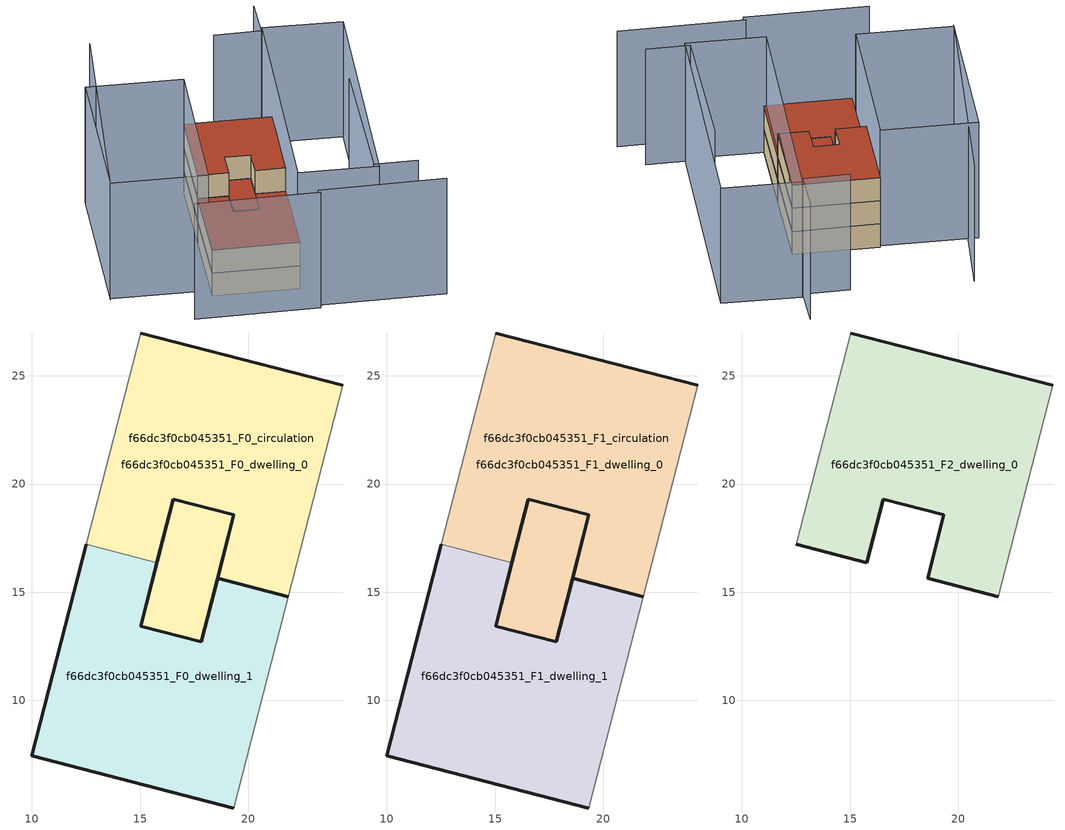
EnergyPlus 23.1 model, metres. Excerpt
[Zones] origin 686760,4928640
f66dc3f0cb045351_F0_dwelling_0
 floor ground (EU_floor_Construction): 19.34,18.58 17.83,12.71 15.03,13.43 15.78,16.36 16.54,19.3 z0; 24.38,24.58 21.85,14.8 18.58,15.64 19.34,18.58 16.54,19.3 15.78,16.36 12.52,17.21 15.04,26.99 z0
 wall outside (EU_wall_Construction): 15.78,16.36 16.54,19.3 19.34,18.58 18.58,15.64 21.85,14.8 / 24.38,24.58 15.04,26.99 z0:3
 wall adiabatic (EU_wall_Construction): 15.04,26.99 12.52,17.21 / 21.85,14.8 24.38,24.58 z0:3
 wall to f66dc3f0cb045351_F0_dwelling_1 (EU_wall_Construction): 12.52,17.21 15.78,16.36 z0:3
f66dc3f0cb045351_F0_dwelling_1
 floor ground (EU_floor_Construction): 21.85,14.8 19.32,5.02 9.99,7.43 12.52,17.21 15.78,16.36 15.25,14.28 15.03,13.43 15.13,13.4 17.83,12.71 18.58,15.64 z0; 19.34,18.58 17.83,12.71 15.13,13.4 15.03,13.43 15.25,14.28 15.78,16.36 16.54,19.3 z0
 wall outside (EU_wall_Construction): 12.52,17.21 9.99,7.43 19.32,5.02 / 21.85,14.8 18.58,15.64 17.83,12.71 15.03,13.43 15.78,16.36 z0:3
 wall adiabatic (EU_wall_Construction): 19.32,5.02 21.85,14.8 z0:3
f66dc3f0cb045351_F0_circulation
 floor ground (EU_floor_Construction): 19.34,18.58 18.58,15.64 17.83,12.71 15.13,13.4 15.03,13.43 15.25,14.28 15.78,16.36 16.54,19.3 z0; 24.38,24.58 21.85,14.8 18.58,15.64 19.34,18.58 16.54,19.3 15.78,16.36 12.52,17.21 15.04,26.99 z0; 21.85,14.8 19.32,5.02 9.99,7.43 12.52,17.21 15.78,16.36 15.25,14.28 15.03,13.43 15.13,13.4 17.83,12.71 18.58,15.64 z0
 wall outside (EU_wall_Construction): 15.03,13.43 17.83,12.71 19.34,18.58 16.54,19.3 15.03,13.43 z0:3
 roof outside (EU_floor_Construction): 19.32,5.02 21.85,14.8 18.58,15.64 17.83,12.71 15.13,13.4 15.03,13.43 15.25,14.28 15.34,14.62 15.78,16.36 12.52,17.21 9.99,7.43 z3
f66dc3f0cb045351_F1_dwelling_0
 floor outside (EU_floor_Construction): 24.38,24.58 21.85,14.8 18.58,15.64 19.34,18.58 16.54,19.3 15.78,16.36 12.52,17.21 15.04,26.99 z3
 floor to f66dc3f0cb045351_F0_dwelling_0 (EU_floor_Construction): 19.34,18.58 17.83,12.71 15.03,13.43 15.78,16.36 16.54,19.3 z3
 wall outside (EU_wall_Construction): 15.78,16.36 16.54,19.3 19.34,18.58 18.58,15.64 21.85,14.8 / 24.38,24.58 15.04,26.99 z3:6
 wall adiabatic (EU_wall_Construction): 15.04,26.99 12.52,17.21 / 21.85,14.8 24.38,24.58 z3:6
 wall to f66dc3f0cb045351_F1_dwelling_1 (EU_wall_Construction): 12.52,17.21 15.78,16.36 z3:6
 roof outside (EU_floor_Construction): 17.83,12.71 19.34,18.58 16.54,19.3 15.78,16.36 15.03,13.43 z6
f66dc3f0cb045351_F1_dwelling_1
 floor to f66dc3f0cb045351_F0_dwelling_1 (EU_floor_Construction): 21.85,14.8 19.32,5.02 9.99,7.43 12.52,17.21 15.78,16.36 15.43,15 15.03,13.43 15.13,13.4 17.83,12.71 18.58,15.64 z3; 19.34,18.58 17.83,12.71 16.5,13.05 15.03,13.43 15.25,14.28 15.78,16.36 16.54,19.3 z3
 wall outside (EU_wall_Construction): 12.52,17.21 9.99,7.43 19.32,5.02 / 21.85,14.8 18.58,15.64 17.83,12.71 15.03,13.43 15.78,16.36 z3:6
 wall adiabatic (EU_wall_Construction): 19.32,5.02 21.85,14.8 z3:6
 roof outside (EU_roof_Construction): 17.83,12.71 19.34,18.58 16.54,19.3 15.78,16.36 15.25,14.28 15.03,13.43 15.13,13.4 z6; 19.32,5.02 21.85,14.8 18.58,15.64 17.83,12.71 15.13,13.4 15.03,13.43 15.25,14.28 15.78,16.36 12.52,17.21 9.99,7.43 z6
f66dc3f0cb045351_F1_circulation
 floor outside (EU_floor_Construction): 21.85,14.8 19.32,5.02 9.99,7.43 12.52,17.21 15.78,16.36 15.25,14.28 15.03,13.43 15.13,13.4 17.83,12.71 18.58,15.64 z3
 floor to f66dc3f0cb045351_F0_circulation (EU_floor_Construction): 19.34,18.58 18.58,15.64 17.83,12.71 15.13,13.4 15.03,13.43 15.25,14.28 15.78,16.36 16.54,19.3 z3; 24.38,24.58 21.85,14.8 18.58,15.64 19.34,18.58 16.54,19.3 15.78,16.36 12.52,17.21 15.04,26.99 z3
 wall outside (EU_wall_Construction): 15.03,13.43 17.83,12.71 19.34,18.58 16.54,19.3 15.03,13.43 z3:6
 roof outside (EU_roof_Construction): 21.85,14.8 24.38,24.58 15.04,26.99 12.52,17.21 15.78,16.36 16.54,19.3 19.34,18.58 18.58,15.64 z6; 17.83,12.71 18.58,15.64 19.34,18.58 16.54,19.3 15.78,16.36 15.25,14.28 15.03,13.43 15.13,13.4 z6; 19.32,5.02 21.85,14.8 18.58,15.64 17.83,12.71 15.13,13.4 15.03,13.43 15.25,14.28 15.78,16.36 12.52,17.21 9.99,7.43 z6
f66dc3f0cb045351_F2_dwelling_0
 floor to f66dc3f0cb045351_F1_dwelling_0 (EU_floor_Construction): 24.38,24.58 21.85,14.8 18.58,15.64 19.34,18.58 16.54,19.3 15.78,16.36 12.52,17.21 15.04,26.99 z6
 wall outside (EU_wall_Construction): 12.52,17.21 15.78,16.36 16.54,19.3 19.34,18.58 18.58,15.64 21.85,14.8 / 24.38,24.58 15.04,26.99 z6:9
 wall adiabatic (EU_wall_Construction): 15.04,26.99 12.52,17.21 / 21.85,14.8 24.38,24.58 z6:9
 roof outside (EU_roof_Construction): 21.85,14.8 24.38,24.58 15.04,26.99 12.52,17.21 15.78,16.36 16.54,19.3 19.34,18.58 18.58,15.64 z9
shading: 19.84,1.23 33.45,-2.16 / 6.52,4.09 19.9,0.71 / 32.04,2.31 27.31,3.51 / 27.31,3.51 31.44,19.77 / 8.35,37.11 -0.4,11.1 / 27.5,36.85 26.34,32.11 / 26.34,32.11 21.33,33.33 / 35.19,30.26 27.7,2.85 / 27.7,2.85 19.12,5.2 / 19.12,5.2 26.61,32.6 / 26.61,32.6 35.19,30.26 / 14.94,26.75 10.04,8.56 / 10.04,8.56 -0.31,11.35 / -0.31,11.35 4.59,29.53 / 4.59,29.53 14.94,26.75 z0:15
[Building]
EU S2 Campaign: North Axis=0; Terrain=City; Solar Distribution=FullExterior
[Site:Location]
Bologna: Latitude=44.5; Longitude=11.25; Time Zone=1; Elevation=37
[SizingPeriod:WeatherFileDays]
AnnualSizingPeriod: Begin Month=1; Begin Day of Month=1; End Month=12; End Day of Month=31; Day of Week for Start Day=Monday; Use Weather File Daylight Saving Period=No; Use Weather File Rain and Snow Indicators=No
[MATERIAL]
EU_InternalMass_Material: Roughness=MediumRough; Thickness=0.1; Conductivity=1; Density=1800; Specific Heat=900; Thermal Absorptance=0.9; Solar Absorptance=0.7; Visible Absorptance=0.7
[MATERIAL:NOMASS] Roughness=MediumRough; Thermal Absorptance=0.9; Solar Absorptance=0.7; Visible Absorptance=0.7
Name | Thermal Resistance
EU_wall_NoMass | 0.937881
EU_roof_NoMass | 0.548572
EU_floor_NoMass | 0.71348
[CONSTRUCTION]
EU_wall_Construction: EU_wall_NoMass
EU_roof_Construction: EU_roof_NoMass
EU_floor_Construction: EU_floor_NoMass
EU_InternalMass_Construction: EU_InternalMass_Material
[ZONE] Type=1; Multiplier=1; Ceiling Height=autocalculate; Floor Area=autocalculate; Part of Total Floor Area=Yes
Name | Volume
f66dc3f0cb045351_F0_dwelling_0; f66dc3f0cb045351_F1_dwelling_0 | 318.385
f66dc3f0cb045351_F2_dwelling_0 | 265.808
f66dc3f0cb045351_F0_dwelling_1 | 318.386
f66dc3f0cb045351_F1_dwelling_1 | 318.384
f66dc3f0cb045351_F0_circulation; f66dc3f0cb045351_F1_circulation | 584.194
[INTERNALMASS] Construction=EU_InternalMass_Construction
Name | Zone or ZoneList | Surface Area
f66dc3f0cb045351_F0_dwelling_0_EU_InternalMass | f66dc3f0cb045351_F0_dwelling_0 | 88.6027
f66dc3f0cb045351_F0_dwelling_1_EU_InternalMass | f66dc3f0cb045351_F0_dwelling_1 | 88.6027
f66dc3f0cb045351_F1_dwelling_0_EU_InternalMass | f66dc3f0cb045351_F1_dwelling_0 | 88.6027
f66dc3f0cb045351_F1_dwelling_1_EU_InternalMass | f66dc3f0cb045351_F1_dwelling_1 | 88.6027
f66dc3f0cb045351_F2_dwelling_0_EU_InternalMass | f66dc3f0cb045351_F2_dwelling_0 | 194.485
[OTHEREQUIPMENT] Fuel Type=Electricity; Design Level Calculation Method=Watts/Area; Power per Zone Floor Area=1; Fraction Latent=0; Fraction Radiant=0; Fraction Lost=0; Carbon Dioxide Generation Rate=0; EndUse Subcategory=EU_Step8_InternalGains
Name | Zone or ZoneList or Space or SpaceList | Schedule
EU_Step8_InternalGain_f66dc3f0cb045351_F0_dwelling_0_f000 | f66dc3f0cb045351_F0_dwelling_0 | EU_Step8_GainSchedule_f66dc3f0cb045351_F0_dwelling_0_f000
EU_Step8_InternalGain_f66dc3f0cb045351_F0_dwelling_1_f000 | f66dc3f0cb045351_F0_dwelling_1 | EU_Step8_GainSchedule_f66dc3f0cb045351_F0_dwelling_1_f000
EU_Step8_InternalGain_f66dc3f0cb045351_F1_dwelling_0_f000 | f66dc3f0cb045351_F1_dwelling_0 | EU_Step8_GainSchedule_f66dc3f0cb045351_F1_dwelling_0_f000
EU_Step8_InternalGain_f66dc3f0cb045351_F1_dwelling_1_f000 | f66dc3f0cb045351_F1_dwelling_1 | EU_Step8_GainSchedule_f66dc3f0cb045351_F1_dwelling_1_f000
EU_Step8_InternalGain_f66dc3f0cb045351_F2_dwelling_0_f000 | f66dc3f0cb045351_F2_dwelling_0 | EU_Step8_GainSchedule_f66dc3f0cb045351_F2_dwelling_0_f000
[ZONEINFILTRATION:DESIGNFLOWRATE] Schedule=EU_AlwaysOn; Design Flow Rate Calculation Method=Flow/Area; Flow Rate per Floor Area=0.0005; Constant Term Coefficient=1; Temperature Term Coefficient=0; Velocity Term Coefficient=0; Velocity Squared Term Coefficient=0
Name | Zone or ZoneList or Space or SpaceList
EU_Circulation_Infiltration_f66dc3f0cb045351_F0_circulation | f66dc3f0cb045351_F0_circulation
EU_Circulation_Infiltration_f66dc3f0cb045351_F1_circulation | f66dc3f0cb045351_F1_circulation
[ZONEVENTILATION:DESIGNFLOWRATE] Schedule=EU_AlwaysOn; Design Flow Rate Calculation Method=AirChanges/Hour; Air Changes per Hour=0.687892; Ventilation Type=Natural; Fan Pressure Rise=0; Fan Total Efficiency=1; Constant Term Coefficient=1; Temperature Term Coefficient=0; Velocity Term Coefficient=0; Velocity Squared Term Coefficient=0; Minimum Indoor Temperature=-100; Maximum Indoor Temperature=100; Delta Temperature=-100; Minimum Outdoor Temperature=-100; Maximum Outdoor Temperature=100; Maximum Wind Speed=40
Name | Zone or ZoneList or Space or SpaceList
EU_ConstantAir_f66dc3f0cb045351_F0_dwelling_0 | f66dc3f0cb045351_F0_dwelling_0
EU_ConstantAir_f66dc3f0cb045351_F0_dwelling_1 | f66dc3f0cb045351_F0_dwelling_1
EU_ConstantAir_f66dc3f0cb045351_F1_dwelling_0 | f66dc3f0cb045351_F1_dwelling_0
EU_ConstantAir_f66dc3f0cb045351_F1_dwelling_1 | f66dc3f0cb045351_F1_dwelling_1
EU_ConstantAir_f66dc3f0cb045351_F2_dwelling_0 | f66dc3f0cb045351_F2_dwelling_0
[HVACTEMPLATE:THERMOSTAT] Constant Heating Setpoint=20; Constant Cooling Setpoint=50
EU_HeatOnly_f66dc3f0cb045351_F0_dwelling_0; EU_HeatOnly_f66dc3f0cb045351_F0_dwelling_1; EU_HeatOnly_f66dc3f0cb045351_F1_dwelling_0; EU_HeatOnly_f66dc3f0cb045351_F1_dwelling_1; EU_HeatOnly_f66dc3f0cb045351_F2_dwelling_0
[HVACTEMPLATE:ZONE:IDEALLOADSAIRSYSTEM] System Availability Schedule=EU_AlwaysOn; Maximum Heating Supply Air Temperature=50; Minimum Cooling Supply Air Temperature=13; Maximum Heating Supply Air Humidity Ratio=0.0156; Minimum Cooling Supply Air Humidity Ratio=0.0077; Heating Limit=NoLimit; Cooling Limit=NoLimit; Heating Availability Schedule=EU_AlwaysOn; Cooling Availability Schedule=EU_CoolingOff; Dehumidification Control Type=ConstantSensibleHeatRatio; Cooling Sensible Heat Ratio=0.7; Dehumidification Setpoint=60; Humidification Control Type=None; Humidification Setpoint=30; Outdoor Air Method=None; Outdoor Air Flow Rate per Person=0.00944; Outdoor Air Flow Rate per Zone Floor Area=0; Outdoor Air Flow Rate per Zone=0; Demand Controlled Ventilation Type=None; Outdoor Air Economizer Type=NoEconomizer; Heat Recovery Type=None; Sensible Heat Recovery Effectiveness=0.7; Latent Heat Recovery Effectiveness=0.65
Name | Template Thermostat
f66dc3f0cb045351_F0_dwelling_0 | EU_HeatOnly_f66dc3f0cb045351_F0_dwelling_0
f66dc3f0cb045351_F0_dwelling_1 | EU_HeatOnly_f66dc3f0cb045351_F0_dwelling_1
f66dc3f0cb045351_F1_dwelling_0 | EU_HeatOnly_f66dc3f0cb045351_F1_dwelling_0
f66dc3f0cb045351_F1_dwelling_1 | EU_HeatOnly_f66dc3f0cb045351_F1_dwelling_1
f66dc3f0cb045351_F2_dwelling_0 | EU_HeatOnly_f66dc3f0cb045351_F2_dwelling_0
[SIZING:ZONE] Zone Cooling Design Supply Air Temperature Input Method=SupplyAirTemperature; Zone Cooling Design Supply Air Temperature=13; Zone Heating Design Supply Air Temperature Input Method=SupplyAirTemperature; Zone Heating Design Supply Air Temperature=50; Zone Cooling Design Supply Air Humidity Ratio=0.008; Zone Heating Design Supply Air Humidity Ratio=0.008; Cooling Design Air Flow Method=DesignDay; Cooling Design Air Flow Rate=0; Cooling Minimum Air Flow per Zone Floor Area=0.000762; Cooling Minimum Air Flow=0; Cooling Minimum Air Flow Fraction=0.2; Heating Design Air Flow Method=DesignDay; Heating Design Air Flow Rate=0; Heating Maximum Air Flow per Zone Floor Area=0.002032; Heating Maximum Air Flow=0.141576; Heating Maximum Air Flow Fraction=0.3; Account for Dedicated Outdoor Air System=No; Dedicated Outdoor Air System Control Strategy=NeutralSupplyAir; Dedicated Outdoor Air Low Setpoint Temperature for Design=autosize; Dedicated Outdoor Air High Setpoint Temperature for Design=autosize; Zone Load Sizing Method=Sensible Load Only No Latent Load; Zone Latent Cooling Design Supply Air Humidity Ratio Input Method=HumidityRatioDifference; Zone Cooling Design Supply Air Humidity Ratio Difference=0.005; Zone Latent Heating Design Supply Air Humidity Ratio Input Method=HumidityRatioDifference; Zone Humidification Design Supply Air Humidity Ratio Difference=0.005
f66dc3f0cb045351_F0_dwelling_0; f66dc3f0cb045351_F0_dwelling_1; f66dc3f0cb045351_F1_dwelling_0; f66dc3f0cb045351_F1_dwelling_1; f66dc3f0cb045351_F2_dwelling_0
[SCHEDULE:CONSTANT]
Name | Hourly Value
EU_AlwaysOn | 1
EU_CoolingOff | 0
[SCHEDULE:FILE] Column Number=1; Rows to Skip at Top=0; Number of Hours of Data=8760; Column Separator=Comma; Interpolate to Timestep=No; Minutes per Item=60; Adjust Schedule for Daylight Savings=Yes
Name | File
EU_Step8_GainSchedule_f66dc3f0cb045351_F0_dwelling_0_f000 | ../../schedules/f66dc3f0cb045351/f66dc3f0cb045351_F0_dwelling_0_f000_gain.csv
EU_Step8_GainSchedule_f66dc3f0cb045351_F0_dwelling_1_f000 | ../../schedules/f66dc3f0cb045351/f66dc3f0cb045351_F0_dwelling_1_f000_gain.csv
EU_Step8_GainSchedule_f66dc3f0cb045351_F1_dwelling_0_f000 | ../../schedules/f66dc3f0cb045351/f66dc3f0cb045351_F1_dwelling_0_f000_gain.csv
EU_Step8_GainSchedule_f66dc3f0cb045351_F1_dwelling_1_f000 | ../../schedules/f66dc3f0cb045351/f66dc3f0cb045351_F1_dwelling_1_f000_gain.csv
EU_Step8_GainSchedule_f66dc3f0cb045351_F2_dwelling_0_f000 | ../../schedules/f66dc3f0cb045351/f66dc3f0cb045351_F2_dwelling_0_f000_gain.csv
